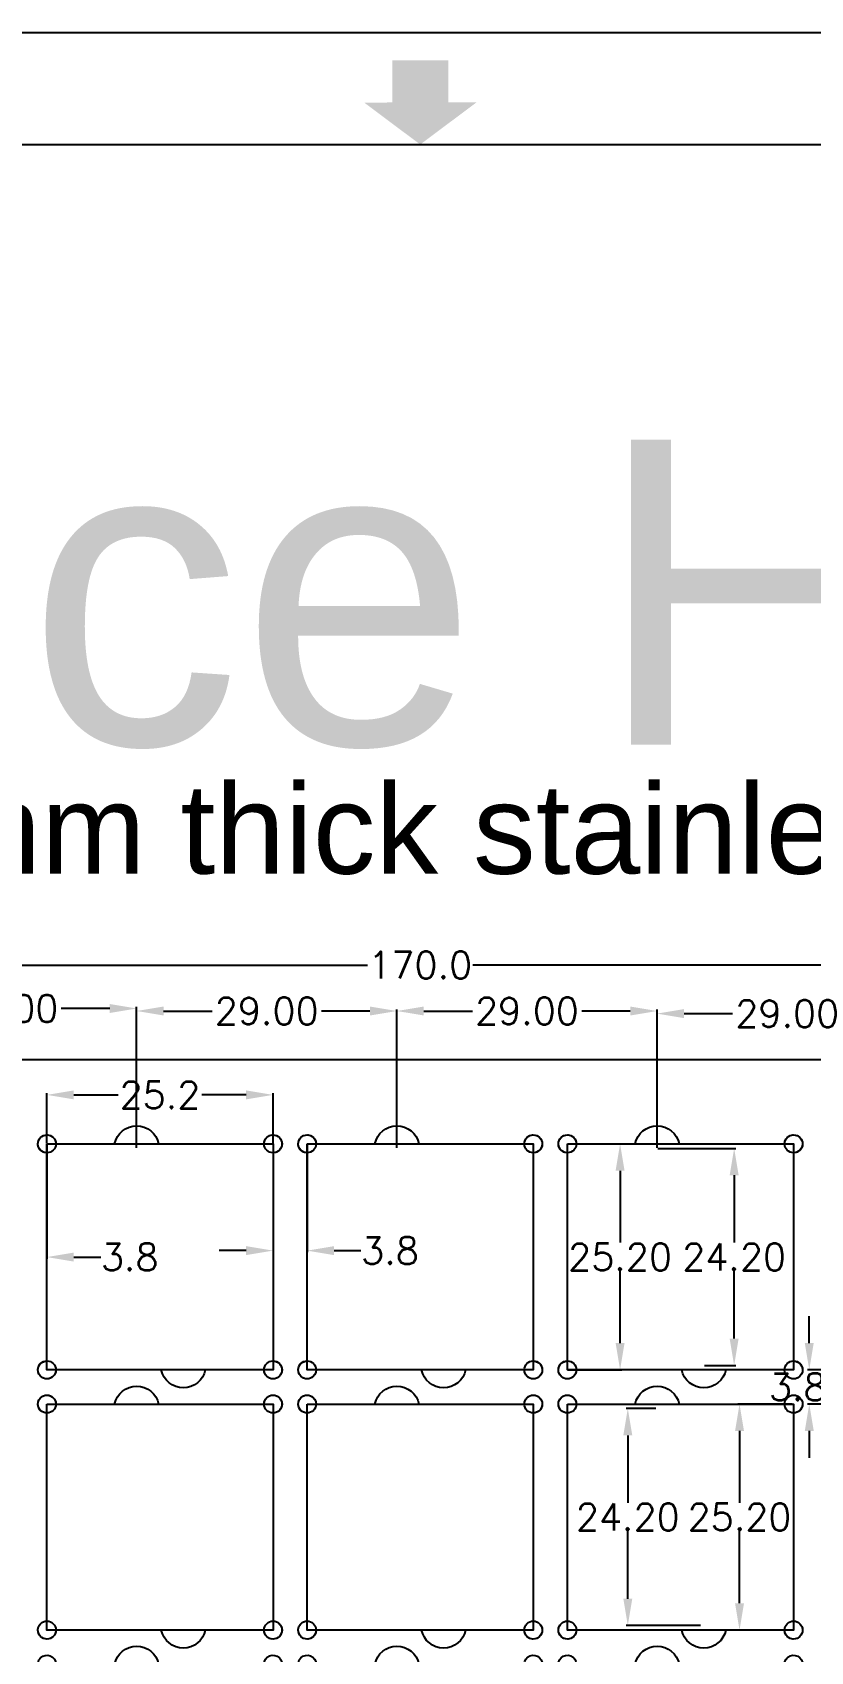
# Model space of a CAD drawing. Header units: millimetres. Extents: x -257 to 257, y -194 to 194.
# Drawn here: x -43.2 to 43.5, y 14 to 194.5 of the extents above; entities that cross this region are included whole.
import ezdxf

# ---------------------------------------------------------------- set-up
doc = ezdxf.new("R2010")
doc.units = ezdxf.units.MM
for name, color, linetype in [('border', 5, 'Continuous'), ('Corner holes', 6, 'Continuous'), ('Glass holder', 1, 'Continuous'), ('Glass holder dimensions', 7, 'Continuous'), ('Square cut-outs', 7, 'Continuous')]:
    doc.layers.add(name, color=color, linetype=linetype)
doc.styles.add('Arial', font='arial.ttf')
doc.styles.get("Standard").update_dxf_attribs({"font": 'txt_____.ttf'})
doc.dimstyles.get("Standard").update_dxf_attribs({"dimtxt": 3, "dimasz": 3, "dimexe": 0.18, "dimexo": 0.063, "dimgap": 0.09, "dimtad": 0, "dimtih": 1, "dimtoh": 1, "dimzin": 0, "dimdsep": 46, "dimtxsty": 'Standard', "dimsah": 1, "dimcen": 0, "dimadec": 0, "dimazin": 0, "dimtfac": 1, "dimtdec": 4, "dimtofl": 0, "dimtmove": 0, "dimatfit": 3, "dimfxl": 1, "dimtolj": 1, "dimtzin": 0, "dimarcsym": 0})

# ---------------------------------------------------------------- blocks, each defined once
blk = doc.blocks.new('*D79')
at = {"layer": 'Defpoints', "color": 0, "transparency": 16777216}
for p in [(-45.4, 70.6), (-41.6, 70.6), (-41.6, 57.98)]:
    blk.add_point(p, dxfattribs=at)
at = {"layer": 'Glass holder dimensions', "color": 0, "linetype": 'ByBlock', "lineweight": -2, "transparency": 16777216}
for p, q in [((-45.4, 70.54), (-45.4, 57.8)), ((-41.6, 70.54), (-41.6, 57.8)), ((-48.4, 57.98), (-51.4, 57.98)), ((-38.6, 57.98), (-35.6, 57.98))]:
    blk.add_line(p, q, dxfattribs=at)
at = {"layer": 'Glass holder dimensions', "color": 0, "transparency": 16777216}
for points in [[(-48.4, 57.48), (-48.4, 58.48), (-45.4, 57.98)], [(-38.6, 58.48), (-38.6, 57.48), (-41.6, 57.98)]]:
    blk.add_solid(points, dxfattribs=at)
at = {"layer": 'Glass holder dimensions', "color": 0, "transparency": 16777216, "insert": (-32.37, 57.98), "char_height": 3, "attachment_point": 5}
blk.add_mtext('\\A1;3.8', dxfattribs=at)
blk = doc.blocks.new('*D81')
at = {"layer": 'Defpoints', "color": 0, "transparency": 16777216}
for p in [(85, 90.53), (-85, 80), (85, 80)]:
    blk.add_point(p, dxfattribs=at)
at = {"layer": 'Glass holder dimensions', "color": 0, "linetype": 'ByBlock', "lineweight": -2, "transparency": 16777216}
for p, q in [((-85, 80.06), (-85, 90.71)), ((-82, 90.53), (-5.88, 90.53)), ((82, 90.53), (5.88, 90.53)), ((85, 80.06), (85, 90.71))]:
    blk.add_line(p, q, dxfattribs=at)
at = {"layer": 'Glass holder dimensions', "color": 0, "transparency": 16777216}
for points in [[(-82, 91.03), (-82, 90.03), (-85, 90.53)], [(82, 90.03), (82, 91.03), (85, 90.53)]]:
    blk.add_solid(points, dxfattribs=at)
at = {"layer": 'Glass holder dimensions', "color": 0, "transparency": 16777216, "insert": (0, 90.53), "char_height": 3, "attachment_point": 5}
blk.add_mtext('\\A1;170.0', dxfattribs=at)
blk = doc.blocks.new('*D82')
at = {"layer": 'Defpoints', "color": 0, "transparency": 16777216}
for p in [(-16.4, 76.06), (-41.6, 70.6), (-16.4, 70.6)]:
    blk.add_point(p, dxfattribs=at)
at = {"layer": 'Glass holder dimensions', "color": 0, "linetype": 'ByBlock', "lineweight": -2, "transparency": 16777216}
for p, q in [((-41.6, 70.66), (-41.6, 76.24)), ((-38.6, 76.06), (-33.66, 76.06)), ((-19.4, 76.06), (-24.34, 76.06)), ((-16.4, 70.66), (-16.4, 76.24))]:
    blk.add_line(p, q, dxfattribs=at)
at = {"layer": 'Glass holder dimensions', "color": 0, "transparency": 16777216}
for points in [[(-38.6, 76.56), (-38.6, 75.56), (-41.6, 76.06)], [(-19.4, 75.56), (-19.4, 76.56), (-16.4, 76.06)]]:
    blk.add_solid(points, dxfattribs=at)
at = {"layer": 'Glass holder dimensions', "color": 0, "transparency": 16777216, "insert": (-29, 76.06), "char_height": 3, "attachment_point": 5}
blk.add_mtext('\\A1;25.2', dxfattribs=at)
blk = doc.blocks.new('*D83')
at = {"layer": 'Defpoints', "color": 0, "transparency": 16777216}
for p in [(-16.4, 70.6), (-12.6, 70.6), (-12.6, 58.7)]:
    blk.add_point(p, dxfattribs=at)
at = {"layer": 'Glass holder dimensions', "color": 0, "linetype": 'ByBlock', "lineweight": -2, "transparency": 16777216}
for p, q in [((-16.4, 70.54), (-16.4, 58.52)), ((-12.6, 70.54), (-12.6, 58.52)), ((-19.4, 58.7), (-22.4, 58.7)), ((-9.6, 58.7), (-6.6, 58.7))]:
    blk.add_line(p, q, dxfattribs=at)
at = {"layer": 'Glass holder dimensions', "color": 0, "transparency": 16777216}
for points in [[(-19.4, 58.2), (-19.4, 59.2), (-16.4, 58.7)], [(-9.6, 59.2), (-9.6, 58.2), (-12.6, 58.7)]]:
    blk.add_solid(points, dxfattribs=at)
at = {"layer": 'Glass holder dimensions', "color": 0, "transparency": 16777216, "insert": (-3.37, 58.7), "char_height": 3, "attachment_point": 5}
blk.add_mtext('\\A1;3.8', dxfattribs=at)
blk = doc.blocks.new('*D104')
at = {"layer": 'Defpoints', "color": 0, "transparency": 16777216}
for p in [(-31.6, 85.69), (-60.6, 70.1), (-31.6, 70.1)]:
    blk.add_point(p, dxfattribs=at)
at = {"layer": 'Glass holder dimensions', "color": 0, "linetype": 'ByBlock', "lineweight": -2, "transparency": 16777216}
for p, q in [((-60.6, 70.16), (-60.6, 85.87)), ((-57.6, 85.69), (-52.19, 85.69)), ((-34.6, 85.69), (-40.01, 85.69)), ((-31.6, 70.16), (-31.6, 85.87))]:
    blk.add_line(p, q, dxfattribs=at)
at = {"layer": 'Glass holder dimensions', "color": 0, "transparency": 16777216}
for points in [[(-57.6, 86.19), (-57.6, 85.19), (-60.6, 85.69)], [(-34.6, 85.19), (-34.6, 86.19), (-31.6, 85.69)]]:
    blk.add_solid(points, dxfattribs=at)
at = {"layer": 'Glass holder dimensions', "color": 0, "transparency": 16777216, "insert": (-46.1, 85.69), "char_height": 3, "attachment_point": 5}
blk.add_mtext('\\A1;29.00', dxfattribs=at)
blk = doc.blocks.new('*D106')
at = {"layer": 'Defpoints', "color": 0, "transparency": 16777216}
for p in [(-2.6, 85.41), (-31.6, 70.1), (-2.6, 70.1)]:
    blk.add_point(p, dxfattribs=at)
at = {"layer": 'Glass holder dimensions', "color": 0, "linetype": 'ByBlock', "lineweight": -2, "transparency": 16777216}
for p, q in [((-31.6, 70.16), (-31.6, 85.59)), ((-28.6, 85.41), (-23.19, 85.41)), ((-5.6, 85.41), (-11.01, 85.41)), ((-2.6, 70.16), (-2.6, 85.59))]:
    blk.add_line(p, q, dxfattribs=at)
at = {"layer": 'Glass holder dimensions', "color": 0, "transparency": 16777216}
for points in [[(-28.6, 85.91), (-28.6, 84.91), (-31.6, 85.41)], [(-5.6, 84.91), (-5.6, 85.91), (-2.6, 85.41)]]:
    blk.add_solid(points, dxfattribs=at)
at = {"layer": 'Glass holder dimensions', "color": 0, "transparency": 16777216, "insert": (-17.1, 85.41), "char_height": 3, "attachment_point": 5}
blk.add_mtext('\\A1;29.00', dxfattribs=at)
blk = doc.blocks.new('*D107')
at = {"layer": 'Defpoints', "color": 0, "transparency": 16777216}
for p in [(26.4, 85.41), (-2.6, 70.1), (26.4, 70.1)]:
    blk.add_point(p, dxfattribs=at)
at = {"layer": 'Glass holder dimensions', "color": 0, "linetype": 'ByBlock', "lineweight": -2, "transparency": 16777216}
for p, q in [((-2.6, 70.16), (-2.6, 85.59)), ((0.4, 85.41), (5.81, 85.41)), ((23.4, 85.41), (17.99, 85.41)), ((26.4, 70.16), (26.4, 85.59))]:
    blk.add_line(p, q, dxfattribs=at)
at = {"layer": 'Glass holder dimensions', "color": 0, "transparency": 16777216}
for points in [[(0.4, 85.91), (0.4, 84.91), (-2.6, 85.41)], [(23.4, 84.91), (23.4, 85.91), (26.4, 85.41)]]:
    blk.add_solid(points, dxfattribs=at)
at = {"layer": 'Glass holder dimensions', "color": 0, "transparency": 16777216, "insert": (11.9, 85.41), "char_height": 3, "attachment_point": 5}
blk.add_mtext('\\A1;29.00', dxfattribs=at)
blk = doc.blocks.new('*D108')
at = {"layer": 'Defpoints', "color": 0, "transparency": 16777216}
for p in [(26.4, 85.12), (26.4, 70.1), (55.4, 70.1)]:
    blk.add_point(p, dxfattribs=at)
at = {"layer": 'Glass holder dimensions', "color": 0, "linetype": 'ByBlock', "lineweight": -2, "transparency": 16777216}
for p, q in [((26.4, 70.16), (26.4, 85.3)), ((29.4, 85.12), (34.81, 85.12)), ((52.4, 85.12), (46.99, 85.12)), ((55.4, 70.16), (55.4, 85.3))]:
    blk.add_line(p, q, dxfattribs=at)
at = {"layer": 'Glass holder dimensions', "color": 0, "transparency": 16777216}
for points in [[(29.4, 85.62), (29.4, 84.62), (26.4, 85.12)], [(52.4, 84.62), (52.4, 85.62), (55.4, 85.12)]]:
    blk.add_solid(points, dxfattribs=at)
at = {"layer": 'Glass holder dimensions', "color": 0, "transparency": 16777216, "insert": (40.9, 85.12), "char_height": 3, "attachment_point": 5}
blk.add_mtext('\\A1;29.00', dxfattribs=at)
blk = doc.blocks.new('*D110')
at = {"layer": 'Defpoints', "color": 0, "transparency": 16777216}
for p in [(26.4, 70.1), (31.6, 45.9), (34.98, 45.9)]:
    blk.add_point(p, dxfattribs=at)
at = {"layer": 'Glass holder dimensions', "color": 0, "linetype": 'ByBlock', "lineweight": -2, "transparency": 16777216}
for p, q in [((26.46, 70.1), (35.16, 70.1)), ((34.98, 67.1), (34.98, 59.59)), ((34.98, 48.9), (34.98, 56.41)), ((31.66, 45.9), (35.16, 45.9))]:
    blk.add_line(p, q, dxfattribs=at)
at = {"layer": 'Glass holder dimensions', "color": 0, "transparency": 16777216}
for points in [[(35.48, 67.1), (34.48, 67.1), (34.98, 70.1)], [(34.48, 48.9), (35.48, 48.9), (34.98, 45.9)]]:
    blk.add_solid(points, dxfattribs=at)
at = {"layer": 'Glass holder dimensions', "color": 0, "transparency": 16777216, "insert": (34.98, 58), "char_height": 3, "attachment_point": 5}
blk.add_mtext('\\A1;24.20', dxfattribs=at)
blk = doc.blocks.new('*D122')
at = {"layer": 'Defpoints', "color": 0, "transparency": 16777216}
for p in [(41.5, 41.6), (35.58, 16.4), (41.5, 16.4)]:
    blk.add_point(p, dxfattribs=at)
at = {"layer": 'Glass holder dimensions', "color": 0, "linetype": 'ByBlock', "lineweight": -2, "transparency": 16777216}
for p, q in [((41.44, 41.6), (35.4, 41.6)), ((35.58, 38.6), (35.58, 30.59)), ((35.58, 19.4), (35.58, 27.41)), ((41.44, 16.4), (35.4, 16.4))]:
    blk.add_line(p, q, dxfattribs=at)
at = {"layer": 'Glass holder dimensions', "color": 0, "transparency": 16777216}
for points in [[(36.08, 38.6), (35.08, 38.6), (35.58, 41.6)], [(35.08, 19.4), (36.08, 19.4), (35.58, 16.4)]]:
    blk.add_solid(points, dxfattribs=at)
at = {"layer": 'Glass holder dimensions', "color": 0, "transparency": 16777216, "insert": (35.58, 29), "char_height": 3, "attachment_point": 5}
blk.add_mtext('\\A1;25.20', dxfattribs=at)
blk = doc.blocks.new('*D123')
at = {"layer": 'Defpoints', "color": 0, "transparency": 16777216}
for p in [(16.4, 70.6), (16.4, 45.4), (22.27, 45.4)]:
    blk.add_point(p, dxfattribs=at)
at = {"layer": 'Glass holder dimensions', "color": 0, "linetype": 'ByBlock', "lineweight": -2, "transparency": 16777216}
for p, q in [((16.46, 70.6), (22.45, 70.6)), ((22.27, 67.6), (22.27, 59.59)), ((22.27, 48.4), (22.27, 56.41)), ((16.46, 45.4), (22.45, 45.4))]:
    blk.add_line(p, q, dxfattribs=at)
at = {"layer": 'Glass holder dimensions', "color": 0, "transparency": 16777216}
for points in [[(22.77, 67.6), (21.77, 67.6), (22.27, 70.6)], [(21.77, 48.4), (22.77, 48.4), (22.27, 45.4)]]:
    blk.add_solid(points, dxfattribs=at)
at = {"layer": 'Glass holder dimensions', "color": 0, "transparency": 16777216, "insert": (22.27, 58), "char_height": 3, "attachment_point": 5}
blk.add_mtext('\\A1;25.20', dxfattribs=at)
blk = doc.blocks.new('*D124')
at = {"layer": 'Defpoints', "color": 0, "transparency": 16777216}
for p in [(26.3, 41.1), (23.13, 16.9), (31.3, 16.9)]:
    blk.add_point(p, dxfattribs=at)
at = {"layer": 'Glass holder dimensions', "color": 0, "linetype": 'ByBlock', "lineweight": -2, "transparency": 16777216}
for p, q in [((26.24, 41.1), (22.95, 41.1)), ((23.13, 38.1), (23.13, 30.59)), ((23.13, 19.9), (23.13, 27.41)), ((31.24, 16.9), (22.95, 16.9))]:
    blk.add_line(p, q, dxfattribs=at)
at = {"layer": 'Glass holder dimensions', "color": 0, "transparency": 16777216}
for points in [[(23.63, 38.1), (22.63, 38.1), (23.13, 41.1)], [(22.63, 19.9), (23.63, 19.9), (23.13, 16.9)]]:
    blk.add_solid(points, dxfattribs=at)
at = {"layer": 'Glass holder dimensions', "color": 0, "transparency": 16777216, "insert": (23.13, 29), "char_height": 3, "attachment_point": 5}
blk.add_mtext('\\A1;24.20', dxfattribs=at)
blk = doc.blocks.new('*D126')
at = {"layer": 'Defpoints', "color": 0, "transparency": 16777216}
for p in [(45.4, 45.4), (43.35, 41.6), (45.3, 41.6)]:
    blk.add_point(p, dxfattribs=at)
at = {"layer": 'Glass holder dimensions', "color": 0, "linetype": 'ByBlock', "lineweight": -2, "transparency": 16777216}
for p, q in [((43.35, 48.4), (43.35, 51.4)), ((45.34, 45.4), (43.17, 45.4)), ((45.24, 41.6), (43.17, 41.6)), ((43.35, 38.6), (43.35, 35.6))]:
    blk.add_line(p, q, dxfattribs=at)
at = {"layer": 'Glass holder dimensions', "color": 0, "transparency": 16777216}
for points in [[(42.85, 48.4), (43.85, 48.4), (43.35, 45.4)], [(43.85, 38.6), (42.85, 38.6), (43.35, 41.6)]]:
    blk.add_solid(points, dxfattribs=at)
at = {"layer": 'Glass holder dimensions', "color": 0, "transparency": 16777216, "insert": (43.35, 43.5), "char_height": 3, "attachment_point": 5}
blk.add_mtext('\\A1;3.80', dxfattribs=at)

msp = doc.modelspace()

# ---------------------------------------------------------------- linework, layer by layer
at = {"layer": 'border'}
for p, q in [((-257, 194.5), (257, 194.5)), ((-244.5, 182), (244.5, 182))]:
    msp.add_line(p, q, dxfattribs=at)
for points in [[(3.125, 186.685), (-6.25, 186.68), (3.125, 191.375), (-3.125, 186.685)], [(3.125, 191.375), (-3.125, 186.685), (-3.125, 191.375)], [(6.25, 186.685), (0, 182), (3.125, 186.685), (-6.25, 186.68)]]:
    msp.add_solid(points, dxfattribs=at)
at = {"layer": 'Corner holes'}
for centre in [(-41.6, 70.6), (-16.4, 70.6), (-12.6, 70.6), (12.6, 70.6), (16.4, 70.6), (41.6, 70.6), (-41.6, 45.4), (-16.4, 45.4), (-12.6, 45.4), (12.6, 45.4), (16.4, 45.4), (41.6, 45.4), (-41.6, 41.6), (-16.4, 41.6), (-12.6, 41.6), (12.6, 41.6), (16.4, 41.6), (41.6, 41.6), (-41.6, 16.4), (-16.4, 16.4), (-12.6, 16.4), (12.6, 16.4), (16.4, 16.4), (41.6, 16.4)]:
    msp.add_circle(centre, 1, dxfattribs=at)
at = {"layer": 'Glass holder'}
for p, q in [((-40.6, 70.6, 2), (-40.6, 70.6)), ((-34.049, 70.6, 2), (-34.049, 70.6)), ((-29.151, 70.6), (-29.151, 70.6, 2)), ((-17.4, 70.6, 2), (-17.4, 70.6)), ((-11.6, 70.6, 2), (-11.6, 70.6)), ((-5.049, 70.6, 2), (-5.049, 70.6)), ((-0.151, 70.6), (-0.151, 70.6, 2)), ((11.6, 70.6, 2), (11.6, 70.6)), ((17.4, 70.6, 2), (17.4, 70.6)), ((23.951, 70.6, 2), (23.951, 70.6)), ((28.849, 70.6), (28.849, 70.6, 2)), ((40.6, 70.6, 2), (40.6, 70.6)), ((-41.6, 69.6, 2), (-41.6, 69.6)), ((-16.4, 69.6, 2), (-16.4, 69.6)), ((-12.6, 69.6, 2), (-12.6, 69.6)), ((12.6, 69.6, 2), (12.6, 69.6)), ((16.4, 69.6, 2), (16.4, 69.6)), ((41.6, 69.6, 2), (41.6, 69.6)), ((-41.6, 46.4, 2), (-41.6, 46.4)), ((-40.6, 45.4, 2), (-40.6, 45.4)), ((-28.849, 45.4, 2), (-28.849, 45.4)), ((-23.951, 45.4, 2), (-23.951, 45.4)), ((-17.4, 45.4, 2), (-17.4, 45.4)), ((-16.4, 46.4, 2), (-16.4, 46.4)), ((-12.6, 46.4, 2), (-12.6, 46.4)), ((-11.6, 45.4, 2), (-11.6, 45.4)), ((0.151, 45.4, 2), (0.151, 45.4)), ((5.049, 45.4, 2), (5.049, 45.4)), ((11.6, 45.4, 2), (11.6, 45.4)), ((12.6, 46.4, 2), (12.6, 46.4)), ((16.4, 46.4, 2), (16.4, 46.4)), ((17.4, 45.4, 2), (17.4, 45.4)), ((29.151, 45.4, 2), (29.151, 45.4)), ((34.049, 45.4, 2), (34.049, 45.4)), ((40.6, 45.4, 2), (40.6, 45.4)), ((41.6, 46.4, 2), (41.6, 46.4)), ((-40.6, 41.6, 2), (-40.6, 41.6)), ((-34.049, 41.6, 2), (-34.049, 41.6)), ((-29.151, 41.6), (-29.151, 41.6, 2)), ((-17.4, 41.6, 2), (-17.4, 41.6)), ((-11.6, 41.6, 2), (-11.6, 41.6)), ((-5.049, 41.6, 2), (-5.049, 41.6)), ((-0.151, 41.6), (-0.151, 41.6, 2)), ((11.6, 41.6, 2), (11.6, 41.6)), ((17.4, 41.6, 2), (17.4, 41.6)), ((23.951, 41.6, 2), (23.951, 41.6)), ((28.849, 41.6), (28.849, 41.6, 2)), ((40.6, 41.6, 2), (40.6, 41.6)), ((-41.6, 40.6, 2), (-41.6, 40.6)), ((-16.4, 40.6, 2), (-16.4, 40.6)), ((-12.6, 40.6, 2), (-12.6, 40.6)), ((12.6, 40.6, 2), (12.6, 40.6)), ((16.4, 40.6, 2), (16.4, 40.6)), ((41.6, 40.6, 2), (41.6, 40.6)), ((-41.6, 17.4, 2), (-41.6, 17.4)), ((-40.6, 16.4, 2), (-40.6, 16.4)), ((-28.849, 16.4, 2), (-28.849, 16.4)), ((-23.951, 16.4, 2), (-23.951, 16.4)), ((-17.4, 16.4, 2), (-17.4, 16.4)), ((-16.4, 17.4, 2), (-16.4, 17.4)), ((-12.6, 17.4, 2), (-12.6, 17.4)), ((-11.6, 16.4, 2), (-11.6, 16.4)), ((0.151, 16.4, 2), (0.151, 16.4)), ((5.049, 16.4, 2), (5.049, 16.4)), ((11.6, 16.4, 2), (11.6, 16.4)), ((12.6, 17.4, 2), (12.6, 17.4)), ((16.4, 17.4, 2), (16.4, 17.4)), ((17.4, 16.4, 2), (17.4, 16.4)), ((29.151, 16.4, 2), (29.151, 16.4)), ((34.049, 16.4, 2), (34.049, 16.4)), ((40.6, 16.4, 2), (40.6, 16.4)), ((41.6, 17.4, 2), (41.6, 17.4))]:
    msp.add_line(p, q, dxfattribs=at)
at = {"layer": 'Glass holder', "flags": 128}
for points in [[(-40.6, 70.6), (-34.049, 70.6, -0.8164966), (-29.151, 70.6), (-17.4, 70.6, -2.4142136), (-16.4, 69.6), (-16.4, 46.4, -2.4142136), (-17.4, 45.4), (-23.951, 45.4, -0.8164966), (-28.849, 45.4), (-40.6, 45.4, -2.4142136), (-41.6, 46.4), (-41.6, 69.6, -2.4142136), (-40.6, 70.6, 2.4575871)], [(-40.6, 70.6), (-34.049, 70.6, -0.8164966), (-29.151, 70.6), (-17.4, 70.6, -2.4142136), (-16.4, 69.6), (-16.4, 46.4, -2.4142136), (-17.4, 45.4), (-23.951, 45.4, -0.8164966), (-28.849, 45.4), (-40.6, 45.4, -2.4142136), (-41.6, 46.4), (-41.6, 69.6, -2.4142136), (-40.6, 70.6, 2.4575871)], [(-40.6, 70.6), (-34.049, 70.6, -0.8164966), (-29.151, 70.6), (-17.4, 70.6, -2.4142136), (-16.4, 69.6), (-16.4, 46.4, -2.4142136), (-17.4, 45.4), (-23.951, 45.4, -0.8164966), (-28.849, 45.4), (-40.6, 45.4, -2.4142136), (-41.6, 46.4), (-41.6, 69.6, -2.4142136), (-40.6, 70.6, 2.4575871)], [(-40.6, 70.6), (-34.049, 70.6, -0.8164966), (-29.151, 70.6), (-17.4, 70.6, -2.4142136), (-16.4, 69.6), (-16.4, 46.4, -2.4142136), (-17.4, 45.4), (-23.951, 45.4, -0.8164966), (-28.849, 45.4), (-40.6, 45.4, -2.4142136), (-41.6, 46.4), (-41.6, 69.6, -2.4142136), (-40.6, 70.6, 2.4575871)], [(-11.6, 70.6), (-5.049, 70.6, -0.8164966), (-0.151, 70.6), (11.6, 70.6, -2.4142136), (12.6, 69.6), (12.6, 46.4, -2.4142136), (11.6, 45.4), (5.049, 45.4, -0.8164966), (0.151, 45.4), (-11.6, 45.4, -2.4142136), (-12.6, 46.4), (-12.6, 69.6, -2.4142136), (-11.6, 70.6, 2.4575871)], [(-11.6, 70.6), (-5.049, 70.6, -0.8164966), (-0.151, 70.6), (11.6, 70.6, -2.4142136), (12.6, 69.6), (12.6, 46.4, -2.4142136), (11.6, 45.4), (5.049, 45.4, -0.8164966), (0.151, 45.4), (-11.6, 45.4, -2.4142136), (-12.6, 46.4), (-12.6, 69.6, -2.4142136), (-11.6, 70.6, 2.4575871)], [(-11.6, 70.6), (-5.049, 70.6, -0.8164966), (-0.151, 70.6), (11.6, 70.6, -2.4142136), (12.6, 69.6), (12.6, 46.4, -2.4142136), (11.6, 45.4), (5.049, 45.4, -0.8164966), (0.151, 45.4), (-11.6, 45.4, -2.4142136), (-12.6, 46.4), (-12.6, 69.6, -2.4142136), (-11.6, 70.6, 2.4575871)], [(-11.6, 70.6), (-5.049, 70.6, -0.8164966), (-0.151, 70.6), (11.6, 70.6, -2.4142136), (12.6, 69.6), (12.6, 46.4, -2.4142136), (11.6, 45.4), (5.049, 45.4, -0.8164966), (0.151, 45.4), (-11.6, 45.4, -2.4142136), (-12.6, 46.4), (-12.6, 69.6, -2.4142136), (-11.6, 70.6, 2.4575871)], [(17.4, 70.6), (23.951, 70.6, -0.8164966), (28.849, 70.6), (40.6, 70.6, -2.4142136), (41.6, 69.6), (41.6, 46.4, -2.4142136), (40.6, 45.4), (34.049, 45.4, -0.8164966), (29.151, 45.4), (17.4, 45.4, -2.4142136), (16.4, 46.4), (16.4, 69.6, -2.4142136), (17.4, 70.6, 2.4575871)], [(17.4, 70.6), (23.951, 70.6, -0.8164966), (28.849, 70.6), (40.6, 70.6, -2.4142136), (41.6, 69.6), (41.6, 46.4, -2.4142136), (40.6, 45.4), (34.049, 45.4, -0.8164966), (29.151, 45.4), (17.4, 45.4, -2.4142136), (16.4, 46.4), (16.4, 69.6, -2.4142136), (17.4, 70.6, 2.4575871)], [(17.4, 70.6), (23.951, 70.6, -0.8164966), (28.849, 70.6), (40.6, 70.6, -2.4142136), (41.6, 69.6), (41.6, 46.4, -2.4142136), (40.6, 45.4), (34.049, 45.4, -0.8164966), (29.151, 45.4), (17.4, 45.4, -2.4142136), (16.4, 46.4), (16.4, 69.6, -2.4142136), (17.4, 70.6, 2.4575871)], [(17.4, 70.6), (23.951, 70.6, -0.8164966), (28.849, 70.6), (40.6, 70.6, -2.4142136), (41.6, 69.6), (41.6, 46.4, -2.4142136), (40.6, 45.4), (34.049, 45.4, -0.8164966), (29.151, 45.4), (17.4, 45.4, -2.4142136), (16.4, 46.4), (16.4, 69.6, -2.4142136), (17.4, 70.6, 2.4575871)], [(-40.6, 41.6), (-34.049, 41.6, -0.8164966), (-29.151, 41.6), (-17.4, 41.6, -2.4142136), (-16.4, 40.6), (-16.4, 17.4, -2.4142136), (-17.4, 16.4), (-23.951, 16.4, -0.8164966), (-28.849, 16.4), (-40.6, 16.4, -2.4142136), (-41.6, 17.4), (-41.6, 40.6, -2.4142136), (-40.6, 41.6, 2.4575871)], [(-40.6, 41.6), (-34.049, 41.6, -0.8164966), (-29.151, 41.6), (-17.4, 41.6, -2.4142136), (-16.4, 40.6), (-16.4, 17.4, -2.4142136), (-17.4, 16.4), (-23.951, 16.4, -0.8164966), (-28.849, 16.4), (-40.6, 16.4, -2.4142136), (-41.6, 17.4), (-41.6, 40.6, -2.4142136), (-40.6, 41.6, 2.4575871)], [(-40.6, 41.6), (-34.049, 41.6, -0.8164966), (-29.151, 41.6), (-17.4, 41.6, -2.4142136), (-16.4, 40.6), (-16.4, 17.4, -2.4142136), (-17.4, 16.4), (-23.951, 16.4, -0.8164966), (-28.849, 16.4), (-40.6, 16.4, -2.4142136), (-41.6, 17.4), (-41.6, 40.6, -2.4142136), (-40.6, 41.6, 2.4575871)], [(-40.6, 41.6), (-34.049, 41.6, -0.8164966), (-29.151, 41.6), (-17.4, 41.6, -2.4142136), (-16.4, 40.6), (-16.4, 17.4, -2.4142136), (-17.4, 16.4), (-23.951, 16.4, -0.8164966), (-28.849, 16.4), (-40.6, 16.4, -2.4142136), (-41.6, 17.4), (-41.6, 40.6, -2.4142136), (-40.6, 41.6, 2.4575871)], [(-11.6, 41.6), (-5.049, 41.6, -0.8164966), (-0.151, 41.6), (11.6, 41.6, -2.4142136), (12.6, 40.6), (12.6, 17.4, -2.4142136), (11.6, 16.4), (5.049, 16.4, -0.8164966), (0.151, 16.4), (-11.6, 16.4, -2.4142136), (-12.6, 17.4), (-12.6, 40.6, -2.4142136), (-11.6, 41.6, 2.4575871)], [(-11.6, 41.6), (-5.049, 41.6, -0.8164966), (-0.151, 41.6), (11.6, 41.6, -2.4142136), (12.6, 40.6), (12.6, 17.4, -2.4142136), (11.6, 16.4), (5.049, 16.4, -0.8164966), (0.151, 16.4), (-11.6, 16.4, -2.4142136), (-12.6, 17.4), (-12.6, 40.6, -2.4142136), (-11.6, 41.6, 2.4575871)], [(-11.6, 41.6), (-5.049, 41.6, -0.8164966), (-0.151, 41.6), (11.6, 41.6, -2.4142136), (12.6, 40.6), (12.6, 17.4, -2.4142136), (11.6, 16.4), (5.049, 16.4, -0.8164966), (0.151, 16.4), (-11.6, 16.4, -2.4142136), (-12.6, 17.4), (-12.6, 40.6, -2.4142136), (-11.6, 41.6, 2.4575871)], [(-11.6, 41.6), (-5.049, 41.6, -0.8164966), (-0.151, 41.6), (11.6, 41.6, -2.4142136), (12.6, 40.6), (12.6, 17.4, -2.4142136), (11.6, 16.4), (5.049, 16.4, -0.8164966), (0.151, 16.4), (-11.6, 16.4, -2.4142136), (-12.6, 17.4), (-12.6, 40.6, -2.4142136), (-11.6, 41.6, 2.4575871)], [(17.4, 41.6), (23.951, 41.6, -0.8164966), (28.849, 41.6), (40.6, 41.6, -2.4142136), (41.6, 40.6), (41.6, 17.4, -2.4142136), (40.6, 16.4), (34.049, 16.4, -0.8164966), (29.151, 16.4), (17.4, 16.4, -2.4142136), (16.4, 17.4), (16.4, 40.6, -2.4142136), (17.4, 41.6, 2.4575871)], [(17.4, 41.6), (23.951, 41.6, -0.8164966), (28.849, 41.6), (40.6, 41.6, -2.4142136), (41.6, 40.6), (41.6, 17.4, -2.4142136), (40.6, 16.4), (34.049, 16.4, -0.8164966), (29.151, 16.4), (17.4, 16.4, -2.4142136), (16.4, 17.4), (16.4, 40.6, -2.4142136), (17.4, 41.6, 2.4575871)], [(17.4, 41.6), (23.951, 41.6, -0.8164966), (28.849, 41.6), (40.6, 41.6, -2.4142136), (41.6, 40.6), (41.6, 17.4, -2.4142136), (40.6, 16.4), (34.049, 16.4, -0.8164966), (29.151, 16.4), (17.4, 16.4, -2.4142136), (16.4, 17.4), (16.4, 40.6, -2.4142136), (17.4, 41.6, 2.4575871)], [(17.4, 41.6), (23.951, 41.6, -0.8164966), (28.849, 41.6), (40.6, 41.6, -2.4142136), (41.6, 40.6), (41.6, 17.4, -2.4142136), (40.6, 16.4), (34.049, 16.4, -0.8164966), (29.151, 16.4), (17.4, 16.4, -2.4142136), (16.4, 17.4), (16.4, 40.6, -2.4142136), (17.4, 41.6, 2.4575871)], [(-40.6, 12.6), (-34.049, 12.6, -0.8164966), (-29.151, 12.6), (-17.4, 12.6, -2.4142136), (-16.4, 11.6), (-16.4, -11.6, -2.4142136), (-17.4, -12.6), (-23.951, -12.6, -0.8164966), (-28.849, -12.6), (-40.6, -12.6, -2.4142136), (-41.6, -11.6), (-41.6, 11.6, -2.4142136), (-40.6, 12.6, 2.4575871)], [(-40.6, 12.6), (-34.049, 12.6, -0.8164966), (-29.151, 12.6), (-17.4, 12.6, -2.4142136), (-16.4, 11.6), (-16.4, -11.6, -2.4142136), (-17.4, -12.6), (-23.951, -12.6, -0.8164966), (-28.849, -12.6), (-40.6, -12.6, -2.4142136), (-41.6, -11.6), (-41.6, 11.6, -2.4142136), (-40.6, 12.6, 2.4575871)], [(-40.6, 12.6), (-34.049, 12.6, -0.8164966), (-29.151, 12.6), (-17.4, 12.6, -2.4142136), (-16.4, 11.6), (-16.4, -11.6, -2.4142136), (-17.4, -12.6), (-23.951, -12.6, -0.8164966), (-28.849, -12.6), (-40.6, -12.6, -2.4142136), (-41.6, -11.6), (-41.6, 11.6, -2.4142136), (-40.6, 12.6, 2.4575871)], [(-40.6, 12.6), (-34.049, 12.6, -0.8164966), (-29.151, 12.6), (-17.4, 12.6, -2.4142136), (-16.4, 11.6), (-16.4, -11.6, -2.4142136), (-17.4, -12.6), (-23.951, -12.6, -0.8164966), (-28.849, -12.6), (-40.6, -12.6, -2.4142136), (-41.6, -11.6), (-41.6, 11.6, -2.4142136), (-40.6, 12.6, 2.4575871)], [(-11.6, 12.6), (-5.049, 12.6, -0.8164966), (-0.151, 12.6), (11.6, 12.6, -2.4142136), (12.6, 11.6), (12.6, -11.6, -2.4142136), (11.6, -12.6), (5.049, -12.6, -0.8164966), (0.151, -12.6), (-11.6, -12.6, -2.4142136), (-12.6, -11.6), (-12.6, 11.6, -2.4142136), (-11.6, 12.6, 2.4575871)], [(-11.6, 12.6), (-5.049, 12.6, -0.8164966), (-0.151, 12.6), (11.6, 12.6, -2.4142136), (12.6, 11.6), (12.6, -11.6, -2.4142136), (11.6, -12.6), (5.049, -12.6, -0.8164966), (0.151, -12.6), (-11.6, -12.6, -2.4142136), (-12.6, -11.6), (-12.6, 11.6, -2.4142136), (-11.6, 12.6, 2.4575871)], [(-11.6, 12.6), (-5.049, 12.6, -0.8164966), (-0.151, 12.6), (11.6, 12.6, -2.4142136), (12.6, 11.6), (12.6, -11.6, -2.4142136), (11.6, -12.6), (5.049, -12.6, -0.8164966), (0.151, -12.6), (-11.6, -12.6, -2.4142136), (-12.6, -11.6), (-12.6, 11.6, -2.4142136), (-11.6, 12.6, 2.4575871)], [(-11.6, 12.6), (-5.049, 12.6, -0.8164966), (-0.151, 12.6), (11.6, 12.6, -2.4142136), (12.6, 11.6), (12.6, -11.6, -2.4142136), (11.6, -12.6), (5.049, -12.6, -0.8164966), (0.151, -12.6), (-11.6, -12.6, -2.4142136), (-12.6, -11.6), (-12.6, 11.6, -2.4142136), (-11.6, 12.6, 2.4575871)], [(17.4, 12.6), (23.951, 12.6, -0.8164966), (28.849, 12.6), (40.6, 12.6, -2.4142136), (41.6, 11.6), (41.6, -11.6, -2.4142136), (40.6, -12.6), (34.049, -12.6, -0.8164966), (29.151, -12.6), (17.4, -12.6, -2.4142136), (16.4, -11.6), (16.4, 11.6, -2.4142136), (17.4, 12.6, 2.4575871)], [(17.4, 12.6), (23.951, 12.6, -0.8164966), (28.849, 12.6), (40.6, 12.6, -2.4142136), (41.6, 11.6), (41.6, -11.6, -2.4142136), (40.6, -12.6), (34.049, -12.6, -0.8164966), (29.151, -12.6), (17.4, -12.6, -2.4142136), (16.4, -11.6), (16.4, 11.6, -2.4142136), (17.4, 12.6, 2.4575871)], [(17.4, 12.6), (23.951, 12.6, -0.8164966), (28.849, 12.6), (40.6, 12.6, -2.4142136), (41.6, 11.6), (41.6, -11.6, -2.4142136), (40.6, -12.6), (34.049, -12.6, -0.8164966), (29.151, -12.6), (17.4, -12.6, -2.4142136), (16.4, -11.6), (16.4, 11.6, -2.4142136), (17.4, 12.6, 2.4575871)], [(17.4, 12.6), (23.951, 12.6, -0.8164966), (28.849, 12.6), (40.6, 12.6, -2.4142136), (41.6, 11.6), (41.6, -11.6, -2.4142136), (40.6, -12.6), (34.049, -12.6, -0.8164966), (29.151, -12.6), (17.4, -12.6, -2.4142136), (16.4, -11.6), (16.4, 11.6, -2.4142136), (17.4, 12.6, 2.4575871)]]:
    msp.add_lwpolyline(points, format="xyb", dxfattribs=at)
at = {"layer": 'Glass holder'}
for points in [[(-80, 80, 0), (80, 80, 0), (85, 75, 0), (85, -75, 0), (80, -80, 0), (-80, -80, 0), (-85, -75, 0), (-85, 75, 0), (-80, 80, 0)], [(-80, 80, 2), (80, 80, 2), (85, 75, 2), (85, -75, 2), (80, -80, 2), (-80, -80, 2), (-85, -75, 2), (-85, 75, 2), (-80, 80, 2)]]:
    msp.add_polyline3d(points, dxfattribs=at)
at = {"layer": 'Square cut-outs', "flags": 128}
for points in [[(-41.6, 70.6), (-16.4, 70.6), (-16.4, 45.4), (-41.6, 45.4)], [(-12.6, 70.6), (12.6, 70.6), (12.6, 45.4), (-12.6, 45.4)], [(16.4, 70.6), (41.6, 70.6), (41.6, 45.4), (16.4, 45.4)], [(-41.6, 41.6), (-16.4, 41.6), (-16.4, 16.4), (-41.6, 16.4)], [(-12.6, 41.6), (12.6, 41.6), (12.6, 16.4), (-12.6, 16.4)], [(16.4, 41.6), (41.6, 41.6), (41.6, 16.4), (16.4, 16.4)]]:
    msp.add_lwpolyline(points, close=True, dxfattribs=at)

# ---------------------------------------------------------------- texts
at = {"layer": 'Glass holder', "linetype": 'Continuous', "lineweight": -3, "style": 'Arial'}
for s, height, p in [('Device Holder', 34, (-138.758, 115.095)), ('1mm thick stainless ', 10, (-61.64, 100.711))]:
    msp.add_text(s, height=height, dxfattribs=at).set_placement(p)

# ---------------------------------------------------------------- dimensions: what is measured, and where the dimension line sits
at = {"layer": 'Glass holder dimensions'}
for base, p1, p2, override, picture, middle in [((85, 90.529), (-85, 80), (85, 80), {"dimexe": 0.18, "dimexo": 0.063, "dimgap": 0.09, "dimdec": 1, "dimtxsty": 'Standard', "dimtfillclr": 7}, '*D81', (0, 90.529)), ((-31.6, 85.695), (-60.6, 70.1), (-31.6, 70.1), {"dimexe": 0.18, "dimexo": 0.063, "dimgap": 0.09, "dimtxsty": 'Standard', "dimtfillclr": 7}, '*D104', (-46.1, 85.695)), ((-2.6, 85.405), (-31.6, 70.1), (-2.6, 70.1), {"dimexe": 0.18, "dimexo": 0.063, "dimgap": 0.09, "dimtxsty": 'Standard', "dimtfillclr": 7}, '*D106', (-17.1, 85.405)), ((26.4, 85.405), (-2.6, 70.1), (26.4, 70.1), {"dimexe": 0.18, "dimexo": 0.063, "dimgap": 0.09, "dimtxsty": 'Standard', "dimtfillclr": 7}, '*D107', (11.9, 85.405)), ((26.4, 85.116), (55.4, 70.1), (26.4, 70.1), {"dimexe": 0.18, "dimexo": 0.063, "dimgap": 0.09, "dimtxsty": 'Standard', "dimtfillclr": 7}, '*D108', (40.9, 85.116)), ((-16.4, 76.061), (-41.6, 70.6), (-16.4, 70.6), {"dimexe": 0.18, "dimexo": 0.063, "dimgap": 0.09, "dimdec": 1, "dimtxsty": 'Standard', "dimtfillclr": 7}, '*D82', (-29, 76.061)), ((-41.6, 57.977), (-45.4, 70.6), (-41.6, 70.6), {"dimexe": 0.18, "dimexo": 0.063, "dimgap": 0.09, "dimdec": 1, "dimtxsty": 'Standard', "dimtfillclr": 7}, '*D79', (-32.367, 57.977)), ((-12.6, 58.701), (-16.4, 70.6), (-12.6, 70.6), {"dimexe": 0.18, "dimexo": 0.063, "dimgap": 0.09, "dimdec": 1, "dimtxsty": 'Standard', "dimtfillclr": 7}, '*D83', (-3.367, 58.701))]:
    dim = msp.add_linear_dim(base=base, p1=p1, p2=p2, dimstyle='Standard', override=override, dxfattribs=at)
    dim.commit()
    dim.dimension.update_dxf_attribs({"geometry": picture, "text_midpoint": middle})
for base, p1, p2, picture, middle in [((22.266, 45.4), (16.4, 70.6), (16.4, 45.4), '*D123', (22.266, 58)), ((34.979, 45.9), (26.4, 70.1), (31.6, 45.9), '*D110', (34.979, 58)), ((43.352, 41.6), (45.4, 45.4), (45.3, 41.6), '*D126', (43.352, 43.5)), ((35.576, 16.4), (41.5, 41.6), (41.5, 16.4), '*D122', (35.576, 29)), ((23.134, 16.9), (26.3, 41.1), (31.3, 16.9), '*D124', (23.134, 29))]:
    dim = msp.add_linear_dim(base=base, p1=p1, p2=p2, angle=90, dimstyle='Standard', override={"dimexe": 0.18, "dimexo": 0.063, "dimgap": 0.09, "dimtxsty": 'Standard', "dimtfillclr": 7}, dxfattribs=at)
    dim.commit()
    dim.dimension.update_dxf_attribs({"geometry": picture, "text_midpoint": middle})

doc.saveas('drawing.dxf')
